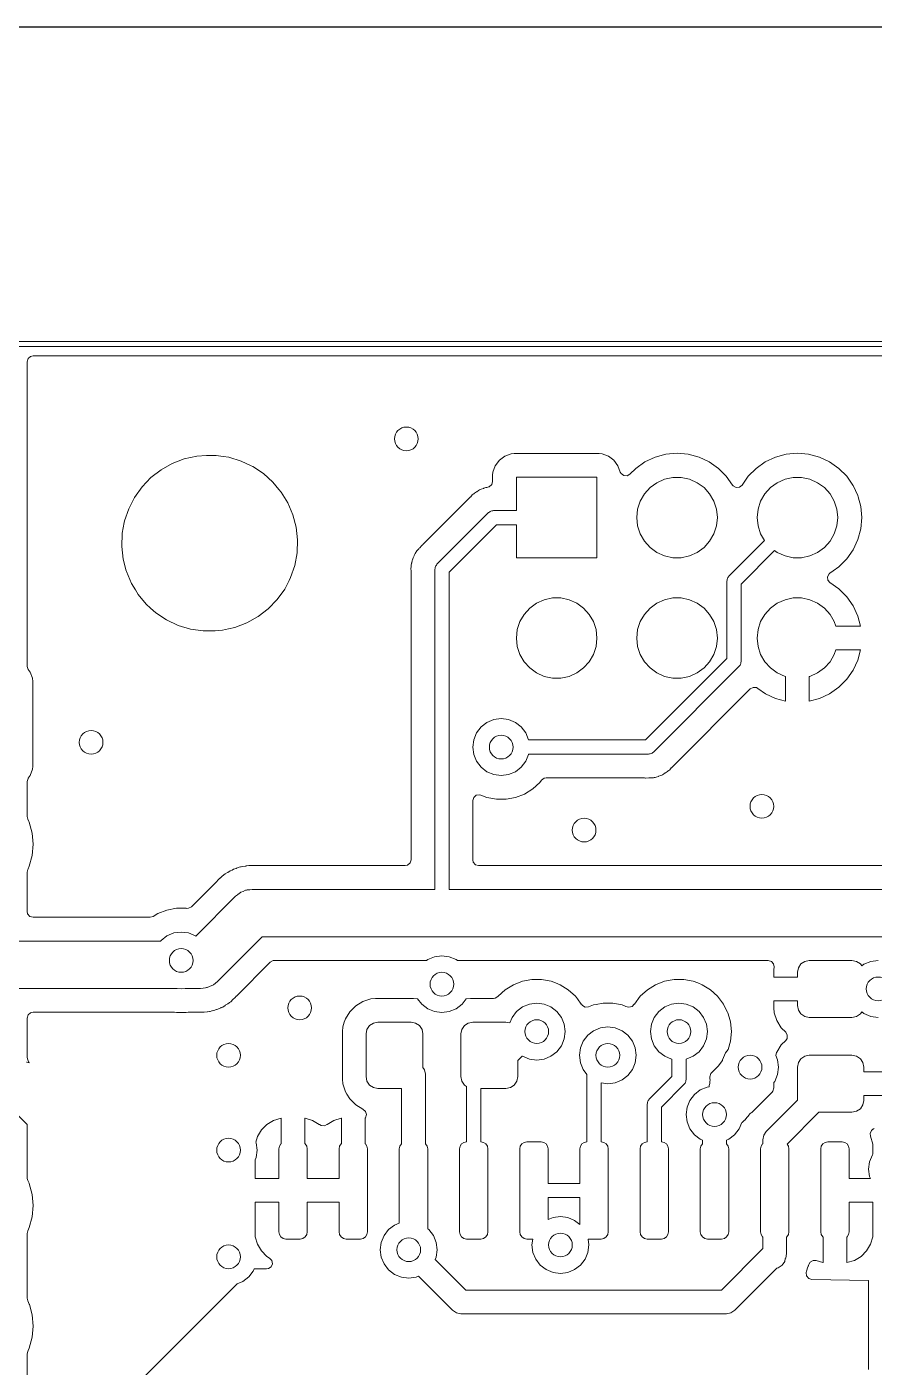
# Model space of a CAD drawing. Header units: millimetres. Extents: x 0 to 594, y 0 to 420.
# Drawn here: x 145.1 to 180.8, y 256.4 to 312.9 of the extents above; entities that cross this region are included whole.
import ezdxf

# ---------------------------------------------------------------- set-up
doc = ezdxf.new("R2010")
doc.units = ezdxf.units.MM
doc.linetypes.add('K5LT32768', pattern=[0])
picture_1 = doc.add_image_def('image1.png', size_in_pixel=(1000, 1000))

msp = doc.modelspace()

# ---------------------------------------------------------------- linework, layer by layer
at = {"color": 7, "linetype": 'K5LT32768', "lineweight": 18}
for p, q in [((104.6, 299.659), (274.6, 299.659)), ((274.5, 299.459), (104.7, 299.459)), ((145.1, 298.811), (145.139, 298.945)), ((145.1, 291.023), (145.1, 298.811)), ((145.139, 298.945), (145.245, 299.036)), ((145.245, 299.036), (145.348, 299.059)), ((145.348, 299.059), (261.851, 299.059)), ((151.731, 294.712), (151.225, 294.519)), ((152.259, 294.83), (151.731, 294.712)), ((152.665, 294.86), (152.259, 294.83)), ((153.071, 294.86), (152.665, 294.86)), ((153.375, 294.815), (153.071, 294.86)), ((153.607, 294.781), (153.375, 294.815)), ((154.125, 294.625), (153.607, 294.781)), ((154.555, 294.424), (154.125, 294.625)), ((165.025, 294.654), (164.852, 294.424)), ((165.255, 294.826), (165.025, 294.654)), ((165.525, 294.927), (165.255, 294.826)), ((165.644, 294.94), (165.525, 294.927)), ((169.236, 294.94), (165.644, 294.94)), ((169.355, 294.927), (169.236, 294.94)), ((169.624, 294.826), (169.355, 294.927)), ((169.855, 294.654), (169.624, 294.826)), ((170.027, 294.424), (169.855, 294.654)), ((171.164, 294.587), (170.777, 294.316)), ((171.592, 294.787), (171.164, 294.587)), ((172.049, 294.909), (171.592, 294.787)), ((172.52, 294.95), (172.049, 294.909)), ((172.991, 294.909), (172.52, 294.95)), ((173.447, 294.787), (172.991, 294.909)), ((173.875, 294.587), (173.447, 294.787)), ((174.263, 294.316), (173.875, 294.587)), ((176.244, 294.587), (175.857, 294.316)), ((176.672, 294.787), (176.244, 294.587)), ((177.129, 294.909), (176.672, 294.787)), ((177.6, 294.95), (177.129, 294.909)), ((178.071, 294.909), (177.6, 294.95)), ((178.527, 294.787), (178.071, 294.909)), ((178.955, 294.587), (178.527, 294.787)), ((179.343, 294.316), (178.955, 294.587)), ((150.752, 294.254), (150.323, 293.923)), ((151.225, 294.519), (150.752, 294.254)), ((154.616, 294.395), (154.555, 294.424)), ((155.068, 294.096), (154.616, 294.395)), ((155.471, 293.734), (155.068, 294.096)), ((164.752, 294.154), (164.739, 294.035)), ((164.739, 294.035), (164.739, 293.768)), ((164.852, 294.423), (164.752, 294.154)), ((170.125, 294.161), (170.027, 294.423)), ((170.159, 294.099), (170.125, 294.161)), ((170.271, 294.015), (170.159, 294.099)), ((170.41, 294.005), (170.271, 294.015)), ((170.533, 294.072), (170.41, 294.005)), ((170.777, 294.316), (170.533, 294.072)), ((174.597, 293.982), (174.263, 294.316)), ((174.857, 293.611), (174.597, 293.982)), ((175.523, 293.982), (175.263, 293.611)), ((175.857, 294.316), (175.523, 293.982)), ((179.677, 293.982), (179.343, 294.316)), ((179.937, 293.611), (179.677, 293.982)), ((149.947, 293.533), (149.632, 293.092)), ((150.323, 293.923), (149.947, 293.533)), ((155.725, 293.43), (155.471, 293.734)), ((155.818, 293.318), (155.725, 293.43)), ((164.222, 293.421), (164.188, 293.404)), ((164.259, 293.442), (164.222, 293.421)), ((164.352, 293.469), (164.259, 293.442)), ((164.363, 293.473), (164.352, 293.469)), ((164.454, 293.509), (164.363, 293.473)), ((164.496, 293.514), (164.454, 293.509)), ((164.534, 293.522), (164.496, 293.514)), ((164.56, 293.53), (164.534, 293.522)), ((164.594, 293.542), (164.56, 293.53)), ((164.699, 293.634), (164.594, 293.542)), ((164.739, 293.768), (164.699, 293.634)), ((165.74, 292.539), (165.74, 293.939)), ((165.74, 293.939), (169.14, 293.939)), ((169.14, 293.939), (169.14, 290.539)), ((171.144, 293.238), (171.382, 293.502)), ((171.382, 293.502), (171.67, 293.711)), ((171.67, 293.711), (171.994, 293.856)), ((171.994, 293.856), (172.342, 293.93)), ((172.342, 293.93), (172.697, 293.93)), ((172.697, 293.93), (173.045, 293.856)), ((173.045, 293.856), (173.37, 293.711)), ((173.37, 293.711), (173.657, 293.502)), ((173.657, 293.502), (173.895, 293.238)), ((174.89, 293.572), (174.857, 293.611)), ((175.015, 293.509), (174.89, 293.572)), ((175.154, 293.523), (175.015, 293.509)), ((175.263, 293.611), (175.154, 293.523)), ((176.224, 293.238), (176.462, 293.502)), ((176.462, 293.502), (176.75, 293.711)), ((176.75, 293.711), (177.074, 293.856)), ((177.074, 293.856), (177.422, 293.93)), ((177.422, 293.93), (177.777, 293.93)), ((177.777, 293.93), (178.125, 293.856)), ((178.125, 293.856), (178.45, 293.711)), ((178.45, 293.711), (178.737, 293.502)), ((178.737, 293.502), (178.975, 293.238)), ((179.948, 293.594), (179.937, 293.611)), ((180.148, 293.166), (179.948, 293.594)), ((149.632, 293.092), (149.384, 292.61)), ((156.1, 292.856), (155.818, 293.318)), ((156.312, 292.357), (156.1, 292.856)), ((163.812, 293.111), (161.801, 291.1)), ((163.82, 293.12), (163.812, 293.111)), ((163.882, 293.195), (163.82, 293.12)), ((163.916, 293.22), (163.882, 293.195)), ((163.946, 293.245), (163.916, 293.22)), ((163.976, 293.275), (163.946, 293.245)), ((164.057, 293.323), (163.976, 293.275)), ((164.06, 293.324), (164.057, 293.323)), ((164.069, 293.331), (164.06, 293.324)), ((164.148, 293.388), (164.069, 293.331)), ((164.188, 293.404), (164.148, 293.388)), ((170.857, 292.592), (170.967, 292.93)), ((170.967, 292.93), (171.144, 293.238)), ((173.895, 293.238), (174.073, 292.93)), ((174.073, 292.93), (174.183, 292.592)), ((175.937, 292.592), (176.047, 292.93)), ((176.047, 292.93), (176.224, 293.238)), ((178.975, 293.238), (179.153, 292.93)), ((179.153, 292.93), (179.263, 292.592)), ((180.162, 293.111), (180.148, 293.166)), ((180.27, 292.71), (180.162, 293.111)), ((149.384, 292.61), (149.21, 292.097)), ((156.449, 291.833), (156.312, 292.357)), ((162.388, 290.271), (164.568, 292.451)), ((164.568, 292.451), (164.602, 292.471)), ((164.602, 292.471), (164.63, 292.499)), ((164.63, 292.499), (164.668, 292.509)), ((164.668, 292.509), (164.702, 292.529)), ((164.702, 292.529), (164.742, 292.529)), ((164.742, 292.529), (164.78, 292.539)), ((164.78, 292.539), (165.74, 292.539)), ((170.82, 292.239), (170.857, 292.592)), ((174.183, 292.592), (174.22, 292.239)), ((175.9, 292.239), (175.937, 292.592)), ((179.263, 292.592), (179.3, 292.239)), ((180.311, 292.239), (180.27, 292.71)), ((149.196, 292.025), (149.114, 291.58)), ((149.21, 292.097), (149.196, 292.025)), ((156.508, 291.294), (156.449, 291.833)), ((164.904, 291.939), (162.9, 289.935)), ((165.74, 291.939), (164.904, 291.939)), ((165.74, 290.539), (165.74, 291.939)), ((170.857, 291.885), (170.82, 292.239)), ((170.967, 291.547), (170.857, 291.885)), ((174.183, 291.885), (174.073, 291.547)), ((174.22, 292.239), (174.183, 291.885)), ((175.937, 291.885), (175.9, 292.239)), ((176.047, 291.547), (175.937, 291.885)), ((179.263, 291.885), (179.153, 291.547)), ((179.3, 292.239), (179.263, 291.885)), ((180.148, 291.312), (180.27, 291.768)), ((180.27, 291.768), (180.311, 292.239)), ((149.111, 291.565), (149.091, 291.023)), ((149.114, 291.58), (149.111, 291.565)), ((156.488, 290.753), (156.508, 291.294)), ((171.144, 291.24), (170.967, 291.547)), ((171.382, 290.975), (171.144, 291.24)), ((173.895, 291.24), (173.657, 290.975)), ((174.073, 291.547), (173.895, 291.24)), ((174.708, 289.771), (176.207, 291.27)), ((176.207, 291.27), (176.047, 291.547)), ((178.975, 291.24), (178.737, 290.975)), ((179.153, 291.547), (178.975, 291.24)), ((179.948, 290.883), (180.148, 291.312)), ((145.1, 285.976), (145.1, 291.023)), ((149.091, 291.023), (149.151, 290.485)), ((156.39, 290.22), (156.488, 290.753)), ((161.427, 290.627), (161.381, 290.542)), ((161.432, 290.637), (161.427, 290.627)), ((161.471, 290.726), (161.432, 290.637)), ((161.497, 290.76), (161.471, 290.726)), ((161.518, 290.792), (161.497, 290.76)), ((161.539, 290.83), (161.518, 290.792)), ((161.605, 290.9), (161.539, 290.83)), ((161.613, 290.909), (161.605, 290.9)), ((161.622, 290.921), (161.613, 290.909)), ((161.644, 290.943), (161.622, 290.921)), ((161.665, 290.964), (161.644, 290.943)), ((161.739, 291.042), (161.665, 290.964)), ((161.764, 291.069), (161.739, 291.042)), ((161.776, 291.079), (161.764, 291.069)), ((161.801, 291.1), (161.776, 291.08)), ((161.776, 291.08), (161.776, 291.079)), ((171.67, 290.767), (171.382, 290.975)), ((171.994, 290.622), (171.67, 290.767)), ((172.342, 290.548), (171.994, 290.622)), ((173.045, 290.622), (172.697, 290.548)), ((173.37, 290.767), (173.045, 290.622)), ((173.657, 290.975), (173.37, 290.767)), ((176.635, 290.85), (175.22, 289.435)), ((176.75, 290.767), (176.635, 290.85)), ((177.074, 290.622), (176.75, 290.767)), ((177.422, 290.548), (177.074, 290.622)), ((178.125, 290.622), (177.777, 290.548)), ((178.45, 290.767), (178.125, 290.622)), ((178.737, 290.975), (178.45, 290.767)), ((179.677, 290.496), (179.948, 290.883)), ((149.151, 290.485), (149.28, 289.992)), ((156.215, 289.707), (156.39, 290.22)), ((161.296, 290.142), (161.289, 290.1)), ((161.289, 290.1), (161.292, 290.07)), ((161.292, 290.07), (161.298, 290.003)), ((161.299, 290.181), (161.296, 290.142)), ((161.323, 290.317), (161.299, 290.223)), ((161.299, 290.223), (161.299, 290.181)), ((161.325, 290.329), (161.323, 290.317)), ((161.341, 290.425), (161.325, 290.329)), ((161.357, 290.464), (161.341, 290.425)), ((161.37, 290.5), (161.357, 290.464)), ((161.381, 290.542), (161.37, 290.5)), ((162.3, 290.059), (162.31, 290.097)), ((162.3, 276.559), (162.3, 290.059)), ((162.31, 290.136), (162.33, 290.171)), ((162.31, 290.097), (162.31, 290.136)), ((162.33, 290.171), (162.34, 290.209)), ((162.34, 290.209), (162.368, 290.237)), ((162.368, 290.237), (162.388, 290.271)), ((169.14, 290.539), (165.74, 290.539)), ((172.697, 290.548), (172.342, 290.548)), ((177.777, 290.548), (177.422, 290.548)), ((179.108, 289.997), (179.343, 290.162)), ((179.343, 290.162), (179.677, 290.496)), ((149.28, 289.992), (149.288, 289.961)), ((149.288, 289.961), (149.5, 289.462)), ((149.5, 289.462), (149.666, 289.189)), ((155.967, 289.226), (156.15, 289.58)), ((156.15, 289.58), (156.215, 289.707)), ((161.298, 290.003), (161.299, 289.992)), ((161.299, 289.992), (161.299, 277.808)), ((162.9, 289.935), (162.9, 276.559)), ((174.62, 289.559), (174.63, 289.597)), ((174.62, 286.289), (174.62, 289.559)), ((174.63, 289.636), (174.65, 289.671)), ((174.63, 289.597), (174.63, 289.636)), ((174.65, 289.671), (174.66, 289.709)), ((174.66, 289.709), (174.688, 289.737)), ((174.688, 289.737), (174.708, 289.771)), ((178.869, 289.743), (178.932, 289.868)), ((178.883, 289.604), (178.869, 289.743)), ((178.971, 289.495), (178.883, 289.604)), ((178.932, 289.868), (178.971, 289.901)), ((178.971, 289.901), (179.108, 289.997)), ((179.342, 289.235), (178.971, 289.495)), ((149.666, 289.189), (149.782, 289)), ((149.782, 289), (150.128, 288.583)), ((155.652, 288.785), (155.967, 289.226)), ((175.22, 289.435), (175.22, 286.165)), ((179.676, 288.901), (179.342, 289.235)), ((179.947, 288.514), (179.676, 288.901)), ((150.128, 288.583), (150.307, 288.423)), ((150.307, 288.423), (150.532, 288.222)), ((154.847, 288.064), (155.276, 288.395)), ((155.276, 288.395), (155.652, 288.785)), ((166.064, 288.158), (166.302, 288.422)), ((166.302, 288.422), (166.59, 288.631)), ((166.59, 288.631), (166.914, 288.776)), ((166.914, 288.776), (167.262, 288.85)), ((167.262, 288.85), (167.617, 288.85)), ((167.617, 288.85), (167.965, 288.776)), ((167.965, 288.776), (168.29, 288.631)), ((168.29, 288.631), (168.577, 288.422)), ((168.577, 288.422), (168.815, 288.158)), ((171.144, 288.158), (171.382, 288.422)), ((171.382, 288.422), (171.67, 288.631)), ((171.67, 288.631), (171.994, 288.776)), ((171.994, 288.776), (172.342, 288.85)), ((172.342, 288.85), (172.697, 288.85)), ((172.697, 288.85), (173.045, 288.776)), ((173.045, 288.776), (173.37, 288.631)), ((173.37, 288.631), (173.657, 288.422)), ((173.657, 288.422), (173.895, 288.158)), ((176.224, 288.158), (176.462, 288.422)), ((176.462, 288.422), (176.75, 288.631)), ((176.75, 288.631), (177.074, 288.776)), ((177.074, 288.776), (177.422, 288.85)), ((177.422, 288.85), (177.777, 288.85)), ((177.777, 288.85), (178.125, 288.776)), ((178.125, 288.776), (178.45, 288.631)), ((178.45, 288.631), (178.737, 288.422)), ((178.737, 288.422), (178.975, 288.158)), ((180.147, 288.086), (179.947, 288.514)), ((150.532, 288.222), (150.984, 287.923)), ((150.984, 287.923), (151.474, 287.693)), ((153.869, 287.605), (154.375, 287.799)), ((154.375, 287.799), (154.847, 288.064)), ((165.777, 287.512), (165.887, 287.85)), ((165.887, 287.85), (166.064, 288.158)), ((168.815, 288.158), (168.993, 287.85)), ((168.993, 287.85), (169.103, 287.512)), ((170.857, 287.512), (170.967, 287.85)), ((170.967, 287.85), (171.144, 288.158)), ((173.895, 288.158), (174.073, 287.85)), ((174.073, 287.85), (174.183, 287.512)), ((175.937, 287.512), (176.047, 287.85)), ((176.047, 287.85), (176.224, 288.158)), ((178.975, 288.158), (179.153, 287.85)), ((179.153, 287.85), (179.215, 287.659)), ((180.261, 287.659), (180.147, 288.086)), ((151.474, 287.693), (151.993, 287.537)), ((151.993, 287.537), (152.529, 287.458)), ((152.529, 287.458), (152.935, 287.458)), ((152.935, 287.458), (153.038, 287.465)), ((153.038, 287.465), (153.34, 287.487)), ((153.34, 287.487), (153.598, 287.545)), ((153.598, 287.545), (153.869, 287.605)), ((165.74, 287.159), (165.777, 287.512)), ((169.103, 287.512), (169.14, 287.159)), ((170.82, 287.159), (170.857, 287.512)), ((174.183, 287.512), (174.22, 287.159)), ((175.9, 287.159), (175.937, 287.512)), ((179.215, 287.659), (180.261, 287.659)), ((165.777, 286.805), (165.74, 287.159)), ((165.887, 286.467), (165.777, 286.805)), ((169.103, 286.805), (168.993, 286.467)), ((169.14, 287.159), (169.103, 286.805)), ((170.857, 286.805), (170.82, 287.159)), ((170.967, 286.467), (170.857, 286.805)), ((174.183, 286.805), (174.073, 286.467)), ((174.22, 287.159), (174.183, 286.805)), ((175.937, 286.805), (175.9, 287.159)), ((176.047, 286.467), (175.937, 286.805)), ((179.215, 286.659), (179.153, 286.467)), ((180.261, 286.659), (179.215, 286.659)), ((180.147, 286.232), (180.261, 286.659)), ((166.064, 286.16), (165.887, 286.467)), ((166.302, 285.895), (166.064, 286.16)), ((168.815, 286.16), (168.577, 285.895)), ((168.993, 286.467), (168.815, 286.16)), ((171.144, 286.16), (170.967, 286.467)), ((171.382, 285.895), (171.144, 286.16)), ((171.19, 282.859), (174.62, 286.289)), ((173.895, 286.16), (173.657, 285.895)), ((174.073, 286.467), (173.895, 286.16)), ((175.21, 286.087), (175.19, 286.053)), ((175.22, 286.165), (175.21, 286.127)), ((175.21, 286.127), (175.21, 286.087)), ((176.224, 286.16), (176.047, 286.467)), ((176.462, 285.895), (176.224, 286.16)), ((178.975, 286.16), (178.737, 285.895)), ((179.153, 286.467), (178.975, 286.16)), ((179.947, 285.804), (180.147, 286.232)), ((145.1, 285.959), (145.1, 285.976)), ((145.149, 285.828), (145.1, 285.959)), ((145.227, 285.724), (145.149, 285.828)), ((145.324, 285.464), (145.227, 285.723)), ((166.59, 285.687), (166.302, 285.895)), ((166.914, 285.542), (166.59, 285.687)), ((167.262, 285.468), (166.914, 285.542)), ((167.965, 285.542), (167.617, 285.468)), ((168.29, 285.687), (167.965, 285.542)), ((168.577, 285.895), (168.29, 285.687)), ((171.67, 285.687), (171.382, 285.895)), ((175.132, 285.953), (171.526, 282.347)), ((171.994, 285.542), (171.67, 285.687)), ((172.342, 285.468), (171.994, 285.542)), ((173.045, 285.542), (172.697, 285.468)), ((173.37, 285.687), (173.045, 285.542)), ((173.657, 285.895), (173.37, 285.687)), ((175.152, 285.987), (175.132, 285.953)), ((175.18, 286.015), (175.152, 285.987)), ((175.19, 286.053), (175.18, 286.015)), ((176.75, 285.687), (176.462, 285.895)), ((177.074, 285.542), (176.75, 285.687)), ((177.1, 285.537), (177.074, 285.542)), ((177.1, 284.498), (177.1, 285.537)), ((178.125, 285.542), (178.1, 285.537)), ((178.1, 285.537), (178.1, 284.498)), ((178.45, 285.687), (178.125, 285.542)), ((178.737, 285.895), (178.45, 285.687)), ((179.676, 285.417), (179.947, 285.804)), ((145.328, 285.454), (145.324, 285.464)), ((145.341, 285.335), (145.328, 285.454)), ((145.341, 281.743), (145.341, 285.335)), ((167.617, 285.468), (167.262, 285.468)), ((172.281, 281.686), (175.605, 285.01)), ((172.697, 285.468), (172.342, 285.468)), ((175.605, 285.01), (175.727, 285.077)), ((175.727, 285.077), (175.867, 285.067)), ((175.867, 285.067), (175.922, 285.037)), ((175.922, 285.037), (176.245, 284.812)), ((178.955, 284.812), (179.342, 285.083)), ((179.342, 285.083), (179.676, 285.417)), ((176.245, 284.812), (176.673, 284.612)), ((176.673, 284.612), (177.1, 284.498)), ((178.1, 284.498), (178.527, 284.612)), ((178.527, 284.612), (178.955, 284.812)), ((164.061, 283.159), (164.251, 283.407)), ((164.251, 283.407), (164.5, 283.598)), ((164.5, 283.598), (164.789, 283.718)), ((164.789, 283.718), (165.1, 283.759)), ((165.1, 283.759), (165.41, 283.718)), ((165.41, 283.718), (165.7, 283.598)), ((165.7, 283.598), (165.948, 283.407)), ((165.948, 283.407), (166.139, 283.159)), ((163.9, 282.559), (163.941, 282.869)), ((163.941, 282.869), (164.061, 283.159)), ((166.139, 283.159), (166.259, 282.869)), ((166.259, 282.869), (166.26, 282.859)), ((166.26, 282.859), (171.19, 282.859)), ((163.941, 282.248), (163.9, 282.559)), ((164.061, 281.959), (163.941, 282.248)), ((166.259, 282.248), (166.139, 281.959)), ((166.26, 282.259), (166.259, 282.248)), ((171.314, 282.259), (166.26, 282.259)), ((171.352, 282.269), (171.314, 282.259)), ((171.392, 282.269), (171.352, 282.269)), ((171.426, 282.289), (171.392, 282.269)), ((171.464, 282.299), (171.426, 282.289)), ((171.492, 282.327), (171.464, 282.299)), ((171.526, 282.347), (171.492, 282.327)), ((145.227, 281.354), (145.328, 281.624)), ((145.328, 281.624), (145.341, 281.743)), ((164.251, 281.71), (164.061, 281.959)), ((164.5, 281.52), (164.251, 281.71)), ((165.948, 281.71), (165.7, 281.52)), ((166.139, 281.959), (165.948, 281.71)), ((172.118, 281.523), (172.148, 281.553)), ((172.148, 281.553), (172.177, 281.578)), ((172.177, 281.578), (172.212, 281.603)), ((172.212, 281.603), (172.274, 281.678)), ((172.274, 281.678), (172.281, 281.686)), ((145.1, 281.101), (145.139, 281.235)), ((145.1, 279.629), (145.1, 281.101)), ((145.139, 281.235), (145.149, 281.25)), ((145.149, 281.25), (145.227, 281.354)), ((164.789, 281.4), (164.5, 281.52)), ((165.1, 281.359), (164.789, 281.4)), ((165.41, 281.4), (165.1, 281.359)), ((165.7, 281.52), (165.41, 281.4)), ((166.432, 280.795), (166.733, 281.07)), ((166.733, 281.07), (166.801, 281.159)), ((166.801, 281.159), (166.913, 281.243)), ((166.913, 281.243), (166.999, 281.258)), ((166.999, 281.258), (171.143, 281.258)), ((171.143, 281.258), (171.175, 281.254)), ((171.175, 281.254), (171.175, 281.255)), ((171.175, 281.255), (171.19, 281.253)), ((171.19, 281.253), (171.334, 281.258)), ((171.334, 281.258), (171.396, 281.258)), ((171.396, 281.258), (171.41, 281.26)), ((171.41, 281.26), (171.422, 281.261)), ((171.422, 281.261), (171.519, 281.264)), ((171.519, 281.264), (171.56, 281.275)), ((171.56, 281.275), (171.598, 281.283)), ((171.598, 281.283), (171.64, 281.289)), ((171.64, 281.289), (171.73, 281.324)), ((171.73, 281.324), (171.741, 281.328)), ((171.741, 281.328), (171.835, 281.355)), ((171.835, 281.355), (171.871, 281.377)), ((171.871, 281.377), (171.906, 281.394)), ((171.906, 281.394), (171.946, 281.41)), ((171.946, 281.41), (172.024, 281.467)), ((172.024, 281.467), (172.034, 281.473)), ((172.034, 281.473), (172.118, 281.523)), ((163.901, 280.301), (163.94, 280.435)), ((163.94, 280.435), (164.046, 280.526)), ((164.046, 280.526), (164.184, 280.546)), ((164.184, 280.546), (164.238, 280.532)), ((164.238, 280.532), (164.495, 280.433)), ((164.495, 280.433), (164.896, 280.358)), ((165.304, 280.358), (165.705, 280.433)), ((165.705, 280.433), (166.085, 280.58)), ((166.085, 280.58), (166.432, 280.795)), ((163.901, 277.808), (163.901, 280.301)), ((164.896, 280.358), (165.304, 280.358)), ((145.123, 279.525), (145.1, 279.629)), ((145.17, 279.423), (145.123, 279.525)), ((145.188, 279.386), (145.17, 279.423)), ((145.31, 278.93), (145.188, 279.386)), ((145.351, 278.459), (145.31, 278.93)), ((145.31, 277.988), (145.351, 278.459)), ((145.188, 277.532), (145.31, 277.988)), ((161.259, 277.674), (161.154, 277.582)), ((161.299, 277.808), (161.259, 277.674)), ((163.923, 277.705), (163.901, 277.808)), ((164.015, 277.599), (163.923, 277.705)), ((164.149, 277.56), (164.015, 277.599)), ((145.1, 277.288), (145.123, 277.393)), ((145.1, 275.628), (145.1, 277.288)), ((145.123, 277.393), (145.139, 277.427)), ((145.139, 277.427), (145.188, 277.532)), ((153.235, 277.025), (153.142, 276.945)), ((153.242, 277.031), (153.235, 277.025)), ((153.329, 277.118), (153.242, 277.031)), ((153.386, 277.155), (153.329, 277.118)), ((153.399, 277.165), (153.386, 277.155)), ((153.451, 277.21), (153.399, 277.165)), ((153.558, 277.269), (153.451, 277.21)), ((153.566, 277.274), (153.558, 277.269)), ((153.669, 277.342), (153.566, 277.274)), ((153.732, 277.367), (153.669, 277.342)), ((153.747, 277.374), (153.732, 277.367)), ((153.807, 277.407), (153.747, 277.374)), ((153.924, 277.444), (153.807, 277.407)), ((153.933, 277.447), (153.924, 277.444)), ((154.046, 277.493), (153.933, 277.447)), ((154.108, 277.504), (154.046, 277.493)), ((154.114, 277.505), (154.108, 277.504)), ((154.129, 277.508), (154.114, 277.505)), ((154.195, 277.529), (154.129, 277.508)), ((154.317, 277.541), (154.195, 277.529)), ((154.326, 277.543), (154.317, 277.541)), ((154.345, 277.546), (154.326, 277.543)), ((154.447, 277.564), (154.345, 277.546)), ((154.625, 277.56), (154.447, 277.564)), ((161.051, 277.56), (154.625, 277.56)), ((161.154, 277.582), (161.051, 277.56)), ((213.051, 277.56), (164.149, 277.56)), ((153.09, 276.878), (152.037, 275.826)), ((153.1, 276.89), (153.09, 276.878)), ((153.142, 276.945), (153.1, 276.89)), ((154.121, 276.437), (154.221, 276.474)), ((154.221, 276.474), (154.318, 276.518)), ((154.318, 276.518), (154.354, 276.523)), ((154.354, 276.523), (154.387, 276.536)), ((154.387, 276.536), (154.494, 276.544)), ((154.494, 276.544), (154.6, 276.559)), ((154.6, 276.559), (160.6, 276.559)), ((160.6, 276.559), (162.3, 276.559)), ((162.9, 276.559), (176.6, 276.559)), ((176.6, 276.559), (194.6, 276.559)), ((152.214, 274.587), (153.893, 276.266)), ((153.893, 276.266), (153.978, 276.33)), ((153.978, 276.33), (154.059, 276.4)), ((154.059, 276.4), (154.092, 276.415)), ((154.092, 276.415), (154.121, 276.437)), ((145.122, 275.525), (145.1, 275.628)), ((145.214, 275.419), (145.122, 275.525)), ((145.348, 275.38), (145.214, 275.419)), ((150.289, 275.38), (145.348, 275.38)), ((150.42, 275.417), (150.289, 275.38)), ((150.614, 275.538), (150.42, 275.417)), ((150.995, 275.685), (150.615, 275.538)), ((151.396, 275.76), (150.995, 275.685)), ((151.804, 275.76), (151.396, 275.76)), ((151.816, 275.758), (151.804, 275.76)), ((151.914, 275.759), (151.816, 275.758)), ((152.037, 275.826), (151.914, 275.759)), ((144.014, 274.379), (150.729, 274.379)), ((150.729, 274.379), (150.751, 274.407)), ((150.751, 274.407), (151, 274.598)), ((151, 274.598), (151.289, 274.718)), ((151.289, 274.718), (151.6, 274.759)), ((151.6, 274.759), (151.91, 274.718)), ((151.91, 274.718), (152.2, 274.598)), ((152.2, 274.598), (152.214, 274.587)), ((155.014, 274.559), (153.127, 272.672)), ((160.6, 274.559), (155.014, 274.559)), ((162.6, 274.559), (160.6, 274.559)), ((176.6, 274.559), (162.6, 274.559)), ((194.6, 274.559), (176.6, 274.559)), ((162, 273.598), (162.289, 273.718)), ((162.289, 273.718), (162.6, 273.759)), ((162.6, 273.759), (162.91, 273.718)), ((162.91, 273.718), (163.2, 273.598)), ((153.93, 272.059), (155.356, 273.485)), ((155.356, 273.485), (155.479, 273.552)), ((155.479, 273.552), (155.531, 273.558)), ((155.531, 273.558), (160.396, 273.558)), ((160.396, 273.558), (161.947, 273.558)), ((161.947, 273.558), (162, 273.598)), ((163.2, 273.598), (163.252, 273.558)), ((163.252, 273.558), (176.366, 273.558)), ((176.366, 273.558), (176.5, 273.518)), ((176.5, 273.518), (176.592, 273.413)), ((176.592, 273.413), (176.613, 273.285)), ((176.613, 273.285), (176.6, 273.159)), ((176.6, 273.159), (176.6, 272.859)), ((177.6, 273.059), (177.638, 273.25)), ((177.638, 273.25), (177.746, 273.412)), ((177.746, 273.412), (177.908, 273.521)), ((177.908, 273.521), (178.1, 273.559)), ((178.1, 273.559), (179.9, 273.559)), ((179.9, 273.559), (180.091, 273.521)), ((180.091, 273.521), (180.253, 273.412)), ((180.253, 273.412), (180.309, 273.329)), ((180.309, 273.329), (180.4, 273.398)), ((180.4, 273.398), (180.689, 273.518)), ((180.689, 273.518), (181, 273.559)), ((152.899, 272.501), (152.799, 272.464)), ((152.928, 272.523), (152.899, 272.501)), ((152.96, 272.538), (152.928, 272.523)), ((153.041, 272.608), (152.96, 272.538)), ((153.127, 272.672), (153.041, 272.608)), ((165.614, 272.538), (165.268, 272.323)), ((165.995, 272.685), (165.615, 272.538)), ((166.396, 272.76), (165.995, 272.685)), ((166.804, 272.76), (166.396, 272.76)), ((167.205, 272.685), (166.804, 272.76)), ((167.395, 272.611), (167.205, 272.685)), ((167.585, 272.538), (167.395, 272.611)), ((167.932, 272.323), (167.585, 272.538)), ((171.614, 272.538), (171.268, 272.323)), ((171.995, 272.685), (171.615, 272.538)), ((172.396, 272.76), (171.995, 272.685)), ((172.804, 272.76), (172.396, 272.76)), ((173.205, 272.685), (172.804, 272.76)), ((173.395, 272.611), (173.205, 272.685)), ((173.585, 272.538), (173.395, 272.611)), ((173.932, 272.323), (173.585, 272.538)), ((176.6, 272.859), (177.6, 272.859)), ((177.6, 272.859), (177.6, 273.059)), ((151.42, 272.379), (144.014, 272.379)), ((151.433, 272.381), (151.42, 272.379)), ((151.6, 272.359), (151.433, 272.381)), ((151.766, 272.381), (151.6, 272.359)), ((151.78, 272.379), (151.766, 272.381)), ((152.42, 272.379), (151.78, 272.379)), ((152.526, 272.394), (152.42, 272.379)), ((152.632, 272.402), (152.526, 272.394)), ((152.666, 272.414), (152.632, 272.402)), ((152.702, 272.419), (152.666, 272.414)), ((152.799, 272.464), (152.702, 272.419)), ((153.784, 271.913), (153.878, 271.993)), ((153.878, 271.993), (153.92, 272.047)), ((153.92, 272.047), (153.93, 272.059)), ((159.594, 271.939), (159.261, 271.828)), ((159.8, 271.96), (159.594, 271.939)), ((161.4, 271.96), (159.8, 271.96)), ((161.573, 271.942), (161.4, 271.96)), ((161.751, 271.71), (161.573, 271.942)), ((163.626, 271.942), (163.448, 271.71)), ((163.8, 271.96), (163.626, 271.942)), ((164.776, 271.96), (163.8, 271.96)), ((164.84, 271.968), (164.776, 271.96)), ((164.96, 272.041), (164.84, 271.968)), ((164.966, 272.048), (164.96, 272.041)), ((165.268, 272.323), (164.966, 272.048)), ((168.233, 272.048), (167.932, 272.323)), ((168.316, 271.939), (168.233, 272.048)), ((168.479, 271.722), (168.316, 271.939)), ((170.966, 272.048), (170.72, 271.722)), ((171.268, 272.323), (170.966, 272.048)), ((174.233, 272.048), (173.932, 272.323)), ((174.316, 271.939), (174.233, 272.048)), ((174.479, 271.722), (174.316, 271.939)), ((145.245, 271.355), (145.348, 271.378)), ((145.348, 271.378), (151.266, 271.378)), ((151.266, 271.378), (151.311, 271.374)), ((151.311, 271.374), (151.396, 271.358)), ((151.804, 271.358), (151.888, 271.374)), ((151.888, 271.374), (151.934, 271.378)), ((151.934, 271.378), (152.394, 271.378)), ((152.394, 271.378), (152.572, 271.373)), ((152.573, 271.373), (152.693, 271.395)), ((152.693, 271.395), (152.703, 271.396)), ((152.703, 271.396), (152.787, 271.405)), ((152.787, 271.405), (152.825, 271.409)), ((152.825, 271.409), (152.89, 271.429)), ((152.89, 271.429), (152.905, 271.433)), ((152.905, 271.433), (152.973, 271.445)), ((152.973, 271.445), (153.087, 271.491)), ((153.087, 271.491), (153.096, 271.494)), ((153.096, 271.494), (153.11, 271.498)), ((153.11, 271.498), (153.213, 271.531)), ((153.213, 271.531), (153.273, 271.564)), ((153.273, 271.564), (153.287, 271.571)), ((153.287, 271.571), (153.351, 271.596)), ((153.351, 271.596), (153.453, 271.664)), ((153.453, 271.664), (153.461, 271.668)), ((153.461, 271.668), (153.569, 271.728)), ((153.569, 271.728), (153.621, 271.773)), ((153.621, 271.773), (153.633, 271.782)), ((153.633, 271.782), (153.691, 271.82)), ((153.691, 271.82), (153.778, 271.907)), ((153.778, 271.907), (153.784, 271.913)), ((158.714, 271.396), (158.53, 271.097)), ((158.962, 271.644), (158.714, 271.396)), ((159.261, 271.828), (158.962, 271.644)), ((162, 271.52), (161.751, 271.71)), ((162.289, 271.4), (162, 271.52)), ((162.6, 271.359), (162.289, 271.4)), ((162.91, 271.4), (162.6, 271.359)), ((163.2, 271.52), (162.91, 271.4)), ((163.448, 271.71), (163.2, 271.52)), ((165.561, 271.159), (165.751, 271.407)), ((165.751, 271.407), (166, 271.598)), ((166, 271.598), (166.289, 271.718)), ((166.289, 271.718), (166.6, 271.759)), ((166.6, 271.759), (166.91, 271.718)), ((166.91, 271.718), (167.2, 271.598)), ((167.2, 271.598), (167.448, 271.407)), ((167.448, 271.407), (167.639, 271.159)), ((168.485, 271.713), (168.479, 271.722)), ((168.486, 271.714), (168.485, 271.713)), ((168.526, 271.659), (168.486, 271.714)), ((168.65, 271.593), (168.526, 271.659)), ((168.789, 271.605), (168.65, 271.593)), ((168.995, 271.685), (168.789, 271.605)), ((169.112, 271.707), (168.995, 271.685)), ((169.396, 271.76), (169.112, 271.707)), ((169.804, 271.76), (169.396, 271.76)), ((170.205, 271.685), (169.804, 271.76)), ((170.363, 271.623), (170.205, 271.685)), ((170.411, 271.605), (170.363, 271.623)), ((170.492, 271.589), (170.411, 271.605)), ((170.627, 271.623), (170.492, 271.589)), ((170.712, 271.714), (170.627, 271.623)), ((170.714, 271.713), (170.712, 271.714)), ((170.72, 271.722), (170.714, 271.713)), ((171.561, 271.159), (171.751, 271.407)), ((171.751, 271.407), (172, 271.598)), ((172, 271.598), (172.289, 271.718)), ((172.289, 271.718), (172.6, 271.759)), ((172.6, 271.759), (172.91, 271.718)), ((172.91, 271.718), (173.2, 271.598)), ((173.2, 271.598), (173.448, 271.407)), ((173.448, 271.407), (173.639, 271.159)), ((174.542, 271.596), (174.479, 271.722)), ((174.653, 271.374), (174.542, 271.596)), ((174.661, 271.357), (174.653, 271.374)), ((177.6, 271.859), (176.6, 271.859)), ((176.6, 271.859), (176.6, 271.559)), ((176.6, 271.559), (176.621, 271.353)), ((177.6, 271.659), (177.6, 271.859)), ((177.638, 271.467), (177.6, 271.659)), ((177.746, 271.305), (177.638, 271.467)), ((180.309, 271.389), (180.253, 271.305)), ((180.4, 271.32), (180.309, 271.389)), ((145.1, 271.13), (145.139, 271.264)), ((145.1, 269.467), (145.1, 271.13)), ((145.139, 271.264), (145.245, 271.355)), ((151.396, 271.358), (151.804, 271.358)), ((158.482, 270.953), (158.42, 270.764)), ((158.53, 271.097), (158.482, 270.953)), ((159.438, 270.65), (159.546, 270.812)), ((159.546, 270.812), (159.708, 270.921)), ((159.708, 270.921), (159.9, 270.959)), ((159.9, 270.959), (161.3, 270.959)), ((161.3, 270.959), (161.491, 270.921)), ((161.491, 270.921), (161.653, 270.812)), ((161.653, 270.812), (161.762, 270.65)), ((163.438, 270.65), (163.546, 270.812)), ((163.546, 270.812), (163.708, 270.921)), ((163.708, 270.921), (163.9, 270.959)), ((163.9, 270.959), (165.3, 270.959)), ((165.3, 270.959), (165.464, 270.926)), ((165.464, 270.926), (165.561, 271.159)), ((167.639, 271.159), (167.759, 270.869)), ((167.759, 270.869), (167.8, 270.559)), ((171.4, 270.559), (171.441, 270.869)), ((171.441, 270.869), (171.561, 271.159)), ((173.639, 271.159), (173.759, 270.869)), ((173.759, 270.869), (173.8, 270.559)), ((174.713, 271.173), (174.661, 271.357)), ((174.773, 270.965), (174.713, 271.173)), ((174.81, 270.559), (174.773, 270.965)), ((176.621, 271.353), (176.731, 271.021)), ((176.731, 271.021), (176.915, 270.722)), ((177.908, 271.197), (177.746, 271.305)), ((178.1, 271.159), (177.908, 271.197)), ((179.9, 271.159), (178.1, 271.159)), ((180.091, 271.197), (179.9, 271.159)), ((180.253, 271.305), (180.091, 271.197)), ((180.689, 271.2), (180.4, 271.32)), ((181, 271.159), (180.689, 271.2)), ((158.42, 270.764), (158.399, 270.559)), ((158.399, 270.559), (158.399, 268.559)), ((159.4, 270.459), (159.438, 270.65)), ((159.4, 268.659), (159.4, 270.459)), ((161.762, 270.65), (161.8, 270.459)), ((161.8, 270.459), (161.8, 269.043)), ((163.4, 270.459), (163.438, 270.65)), ((163.4, 268.659), (163.4, 270.459)), ((167.759, 270.248), (167.639, 269.959)), ((167.8, 270.559), (167.759, 270.248)), ((168.561, 270.159), (168.751, 270.407)), ((168.751, 270.407), (169, 270.598)), ((169, 270.598), (169.289, 270.718)), ((169.289, 270.718), (169.6, 270.759)), ((169.6, 270.759), (169.91, 270.718)), ((169.91, 270.718), (170.2, 270.598)), ((170.2, 270.598), (170.448, 270.407)), ((170.448, 270.407), (170.639, 270.159)), ((171.441, 270.248), (171.4, 270.559)), ((171.561, 269.959), (171.441, 270.248)), ((173.759, 270.248), (173.639, 269.959)), ((173.8, 270.559), (173.759, 270.248)), ((174.773, 270.153), (174.81, 270.559)), ((176.915, 270.722), (177.102, 270.535)), ((177.102, 270.535), (177.169, 270.412)), ((177.159, 270.273), (177.102, 270.184)), ((177.169, 270.412), (177.159, 270.273)), ((167.448, 269.71), (167.2, 269.52)), ((167.639, 269.959), (167.448, 269.71)), ((168.4, 269.559), (168.441, 269.869)), ((168.441, 269.869), (168.561, 270.159)), ((170.639, 270.159), (170.759, 269.869)), ((170.759, 269.869), (170.8, 269.559)), ((171.751, 269.71), (171.561, 269.959)), ((172, 269.52), (171.751, 269.71)), ((173.448, 269.71), (173.2, 269.52)), ((173.639, 269.959), (173.448, 269.71)), ((174.561, 269.659), (174.674, 269.807)), ((174.674, 269.807), (174.773, 270.153)), ((176.722, 269.672), (176.683, 269.554)), ((176.73, 269.697), (176.722, 269.672)), ((176.914, 269.996), (176.73, 269.698)), ((177.102, 270.184), (176.914, 269.996)), ((145.072, 269.276), (145.106, 269.263)), ((145.123, 269.362), (145.1, 269.467)), ((145.106, 269.263), (145.142, 269.258)), ((145.18, 269.241), (145.123, 269.362)), ((145.142, 269.258), (145.18, 269.241)), ((165.812, 269.347), (165.8, 269.34)), ((165.8, 269.34), (165.8, 268.659)), ((165.991, 269.526), (165.812, 269.347)), ((166, 269.52), (165.991, 269.526)), ((166.289, 269.4), (166, 269.52)), ((166.6, 269.359), (166.289, 269.4)), ((166.91, 269.4), (166.6, 269.359)), ((167.2, 269.52), (166.91, 269.4)), ((168.441, 269.248), (168.4, 269.559)), ((168.561, 268.959), (168.441, 269.248)), ((170.759, 269.248), (170.639, 268.959)), ((170.8, 269.559), (170.759, 269.248)), ((172.289, 269.4), (172, 269.52)), ((172.3, 269.398), (172.289, 269.4)), ((172.3, 268.663), (172.3, 269.398)), ((172.91, 269.4), (172.9, 269.398)), ((172.9, 269.398), (172.9, 268.539)), ((173.2, 269.52), (172.91, 269.4)), ((174.252, 269.095), (174.437, 269.339)), ((174.437, 269.339), (174.441, 269.369)), ((174.441, 269.369), (174.561, 269.659)), ((176.683, 269.554), (176.759, 269.369)), ((176.759, 269.369), (176.8, 269.059)), ((177.6, 269.059), (177.638, 269.25)), ((177.638, 269.25), (177.746, 269.412)), ((177.746, 269.412), (177.908, 269.521)), ((177.908, 269.521), (178.1, 269.559)), ((178.1, 269.559), (179.9, 269.559)), ((179.9, 269.559), (180.091, 269.521)), ((180.091, 269.521), (180.253, 269.412)), ((180.253, 269.412), (180.362, 269.25)), ((180.362, 269.25), (180.4, 269.059)), ((158.399, 268.559), (158.42, 268.353)), ((159.438, 268.467), (159.4, 268.659)), ((161.8, 269.043), (161.862, 268.95)), ((161.862, 268.95), (161.9, 268.759)), ((161.9, 268.759), (161.9, 265.829)), ((163.438, 268.467), (163.4, 268.659)), ((165.8, 268.659), (165.762, 268.467)), ((168.72, 268.751), (168.561, 268.959)), ((168.72, 265.909), (168.72, 268.751)), ((170.448, 268.71), (170.2, 268.52)), ((170.639, 268.959), (170.448, 268.71)), ((171.348, 267.711), (172.3, 268.663)), ((173.901, 268.657), (173.94, 268.791)), ((173.901, 268.606), (173.901, 268.657)), ((173.901, 268.594), (173.901, 268.606)), ((173.91, 268.498), (173.901, 268.594)), ((173.94, 268.791), (173.982, 268.84)), ((173.982, 268.84), (174.233, 269.07)), ((174.233, 269.07), (174.252, 269.095)), ((176.759, 268.748), (176.639, 268.459)), ((176.8, 269.059), (176.759, 268.748)), ((177.6, 267.666), (177.6, 269.059)), ((180.4, 269.059), (180.4, 268.859)), ((180.4, 268.859), (181.55, 268.859)), ((158.42, 268.353), (158.53, 268.02)), ((158.53, 268.02), (158.588, 267.926)), ((159.546, 268.305), (159.438, 268.467)), ((159.708, 268.197), (159.546, 268.305)), ((159.9, 268.159), (159.708, 268.197)), ((160.9, 268.159), (159.9, 268.159)), ((160.9, 265.829), (160.9, 268.159)), ((163.546, 268.305), (163.438, 268.467)), ((163.64, 268.243), (163.546, 268.305)), ((163.64, 265.909), (163.64, 268.243)), ((165.3, 268.159), (164.24, 268.159)), ((164.24, 268.159), (164.24, 265.909)), ((165.491, 268.197), (165.3, 268.159)), ((165.653, 268.305), (165.491, 268.197)), ((165.762, 268.467), (165.653, 268.305)), ((169.6, 268.359), (169.32, 268.396)), ((169.32, 268.396), (169.32, 265.909)), ((169.91, 268.4), (169.6, 268.359)), ((170.2, 268.52), (169.91, 268.4)), ((172.812, 268.327), (171.86, 267.375)), ((172.832, 268.361), (172.812, 268.327)), ((172.86, 268.389), (172.832, 268.361)), ((172.87, 268.427), (172.86, 268.389)), ((172.89, 268.461), (172.87, 268.427)), ((172.9, 268.539), (172.89, 268.501)), ((172.89, 268.501), (172.89, 268.461)), ((173.251, 267.907), (173.5, 268.098)), ((173.5, 268.098), (173.789, 268.218)), ((173.789, 268.218), (173.868, 268.228)), ((173.868, 268.228), (173.874, 268.269)), ((173.874, 268.269), (173.877, 268.28)), ((173.877, 268.28), (173.901, 268.374)), ((173.901, 268.417), (173.904, 268.456)), ((173.901, 268.374), (173.901, 268.417)), ((173.904, 268.456), (173.907, 268.474)), ((173.907, 268.474), (173.91, 268.498)), ((176.526, 268.008), (175.668, 267.15)), ((176.559, 268.049), (176.526, 268.008)), ((176.599, 268.183), (176.559, 268.049)), ((176.639, 268.459), (176.599, 268.406)), ((176.599, 268.406), (176.599, 268.183)), ((158.588, 267.926), (158.714, 267.722)), ((158.714, 267.722), (158.962, 267.473)), ((158.962, 267.473), (159.261, 267.289)), ((171.26, 267.499), (171.27, 267.537)), ((171.26, 265.909), (171.26, 267.499)), ((171.27, 267.576), (171.29, 267.611)), ((171.27, 267.537), (171.27, 267.576)), ((171.29, 267.611), (171.3, 267.649)), ((171.3, 267.649), (171.328, 267.677)), ((171.328, 267.677), (171.348, 267.711)), ((172.941, 267.369), (173.061, 267.659)), ((173.061, 267.659), (173.251, 267.907)), ((176.286, 266.352), (177.6, 267.666)), ((180.362, 267.467), (180.253, 267.305)), ((180.4, 267.659), (180.362, 267.467)), ((181.55, 267.859), (180.4, 267.859)), ((180.4, 267.859), (180.4, 267.659)), ((145.1, 266.645), (144.446, 267.299)), ((155.815, 266.903), (155.499, 266.811)), ((155.82, 266.903), (155.815, 266.903)), ((155.82, 265.829), (155.82, 266.903)), ((156.825, 266.903), (156.82, 266.903)), ((156.82, 266.903), (156.82, 265.829)), ((157.14, 266.811), (156.825, 266.903)), ((158.355, 266.903), (158.039, 266.811)), ((158.36, 266.903), (158.355, 266.903)), ((158.36, 265.829), (158.36, 266.903)), ((159.261, 267.289), (159.269, 267.285)), ((159.269, 267.285), (159.374, 267.193)), ((159.372, 266.925), (159.36, 266.91)), ((159.36, 266.91), (159.36, 265.829)), ((159.412, 267.059), (159.372, 266.925)), ((159.374, 267.193), (159.412, 267.059)), ((171.86, 267.375), (171.86, 265.909)), ((172.9, 267.059), (172.941, 267.369)), ((172.941, 266.748), (172.9, 267.059)), ((175.476, 266.947), (175.377, 266.829)), ((175.517, 266.998), (175.476, 266.947)), ((175.528, 267.01), (175.517, 266.998)), ((175.536, 267.018), (175.528, 267.01)), ((175.603, 267.098), (175.536, 267.018)), ((175.641, 267.127), (175.603, 267.098)), ((175.668, 267.15), (175.641, 267.127)), ((178.507, 267.159), (177.159, 265.811)), ((179.9, 267.159), (178.507, 267.159)), ((180.091, 267.197), (179.9, 267.159)), ((180.253, 267.305), (180.091, 267.197)), ((145.1, 264.389), (145.1, 266.645)), ((154.984, 266.412), (154.817, 266.129)), ((155.217, 266.644), (154.984, 266.412)), ((155.499, 266.811), (155.217, 266.644)), ((157.423, 266.644), (157.14, 266.811)), ((157.435, 266.635), (157.423, 266.644)), ((157.438, 266.638), (157.435, 266.635)), ((157.503, 266.596), (157.438, 266.638)), ((157.642, 266.586), (157.503, 266.596)), ((157.741, 266.639), (157.642, 266.586)), ((157.744, 266.635), (157.741, 266.639)), ((157.757, 266.644), (157.744, 266.635)), ((158.039, 266.811), (157.757, 266.644)), ((173.061, 266.459), (172.941, 266.748)), ((173.251, 266.21), (173.061, 266.459)), ((175.139, 266.459), (174.948, 266.21)), ((175.25, 266.727), (175.139, 266.459)), ((175.264, 266.729), (175.25, 266.727)), ((175.371, 266.819), (175.264, 266.729)), ((175.377, 266.829), (175.371, 266.819)), ((176.178, 266.19), (176.286, 266.352)), ((180.665, 266.267), (180.726, 266.393)), ((180.726, 266.393), (180.78, 266.438)), ((180.78, 266.438), (180.795, 266.448)), ((180.795, 266.448), (180.837, 266.473)), ((154.817, 266.129), (154.749, 265.894)), ((154.749, 265.894), (154.759, 265.869)), ((154.759, 265.869), (154.8, 265.559)), ((155.72, 265.609), (155.743, 265.724)), ((155.743, 265.724), (155.808, 265.821)), ((155.808, 265.821), (155.82, 265.829)), ((156.82, 265.829), (156.832, 265.821)), ((156.832, 265.821), (156.897, 265.724)), ((156.897, 265.724), (156.92, 265.609)), ((158.26, 265.609), (158.283, 265.724)), ((158.283, 265.724), (158.348, 265.821)), ((158.348, 265.821), (158.36, 265.829)), ((159.36, 265.829), (159.372, 265.821)), ((159.372, 265.821), (159.437, 265.724)), ((159.437, 265.724), (159.46, 265.609)), ((160.8, 265.609), (160.823, 265.724)), ((160.823, 265.724), (160.888, 265.821)), ((160.888, 265.821), (160.9, 265.829)), ((161.9, 265.829), (161.912, 265.821)), ((161.912, 265.821), (161.977, 265.724)), ((161.977, 265.724), (162, 265.609)), ((163.34, 265.609), (163.363, 265.724)), ((163.363, 265.724), (163.428, 265.821)), ((163.428, 265.821), (163.525, 265.886)), ((163.525, 265.886), (163.64, 265.909)), ((164.24, 265.909), (164.355, 265.886)), ((164.355, 265.886), (164.452, 265.821)), ((164.452, 265.821), (164.517, 265.724)), ((164.517, 265.724), (164.54, 265.609)), ((165.88, 265.609), (165.903, 265.724)), ((165.903, 265.724), (165.968, 265.821)), ((165.968, 265.821), (166.065, 265.886)), ((166.065, 265.886), (166.18, 265.909)), ((166.18, 265.909), (166.78, 265.909)), ((166.78, 265.909), (166.895, 265.886)), ((166.895, 265.886), (166.992, 265.821)), ((166.992, 265.821), (167.057, 265.724)), ((167.057, 265.724), (167.08, 265.609)), ((168.42, 265.609), (168.443, 265.724)), ((168.443, 265.724), (168.508, 265.821)), ((168.508, 265.821), (168.605, 265.886)), ((168.605, 265.886), (168.72, 265.909)), ((169.32, 265.909), (169.435, 265.886)), ((169.435, 265.886), (169.532, 265.821)), ((169.532, 265.821), (169.597, 265.724)), ((169.597, 265.724), (169.62, 265.609)), ((170.96, 265.609), (170.983, 265.724)), ((170.983, 265.724), (171.048, 265.821)), ((171.048, 265.821), (171.145, 265.886)), ((171.145, 265.886), (171.26, 265.909)), ((171.86, 265.909), (171.975, 265.886)), ((171.975, 265.886), (172.072, 265.821)), ((172.072, 265.821), (172.137, 265.724)), ((172.137, 265.724), (172.16, 265.609)), ((173.5, 266.02), (173.251, 266.21)), ((173.6, 265.978), (173.5, 266.02)), ((173.5, 265.609), (173.523, 265.724)), ((173.523, 265.724), (173.588, 265.821)), ((173.588, 265.821), (173.6, 265.829)), ((173.6, 265.829), (173.6, 265.978)), ((174.7, 266.02), (174.6, 265.978)), ((174.6, 265.978), (174.6, 265.829)), ((174.6, 265.829), (174.612, 265.821)), ((174.612, 265.821), (174.677, 265.724)), ((174.677, 265.724), (174.7, 265.609)), ((174.948, 266.21), (174.7, 266.02)), ((176.04, 265.609), (176.063, 265.724)), ((176.063, 265.724), (176.128, 265.821)), ((176.128, 265.821), (176.14, 265.829)), ((176.14, 265.999), (176.178, 266.19)), ((176.14, 265.829), (176.14, 265.999)), ((177.159, 265.811), (177.217, 265.724)), ((177.217, 265.724), (177.24, 265.609)), ((178.58, 265.609), (178.603, 265.724)), ((178.603, 265.724), (178.668, 265.821)), ((178.668, 265.821), (178.765, 265.886)), ((178.765, 265.886), (178.88, 265.909)), ((178.88, 265.909), (179.48, 265.909)), ((179.48, 265.909), (179.595, 265.886)), ((179.595, 265.886), (179.692, 265.821)), ((179.692, 265.821), (179.757, 265.724)), ((179.757, 265.724), (179.78, 265.609)), ((180.681, 266.145), (180.665, 266.267)), ((180.678, 266.144), (180.681, 266.145)), ((180.774, 265.814), (180.678, 266.144)), ((180.78, 265.74), (180.774, 265.814)), ((180.78, 265.384), (180.78, 265.74)), ((154.759, 265.248), (154.72, 265.154)), ((154.72, 265.154), (154.72, 264.359)), ((154.8, 265.559), (154.759, 265.248)), ((155.72, 264.359), (155.72, 265.609)), ((156.92, 265.609), (156.92, 264.359)), ((158.26, 264.359), (158.26, 265.609)), ((159.46, 265.609), (159.46, 262.109)), ((160.8, 262.481), (160.8, 265.609)), ((162, 265.609), (162, 262.245)), ((163.34, 262.109), (163.34, 265.609)), ((164.54, 265.609), (164.54, 262.109)), ((165.88, 262.109), (165.88, 265.609)), ((167.08, 265.609), (167.08, 264.159)), ((168.42, 264.159), (168.42, 265.609)), ((169.62, 265.609), (169.62, 262.109)), ((170.96, 262.109), (170.96, 265.609)), ((172.16, 265.609), (172.16, 262.109)), ((173.5, 262.109), (173.5, 265.609)), ((174.7, 265.609), (174.7, 262.109)), ((176.04, 262.109), (176.04, 265.609)), ((177.24, 265.609), (177.24, 262.109)), ((178.58, 262.109), (178.58, 265.609)), ((179.78, 265.609), (179.78, 264.359)), ((180.641, 265.069), (180.761, 265.359)), ((180.761, 265.359), (180.78, 265.384)), ((180.6, 264.759), (180.641, 265.069)), ((180.641, 264.448), (180.6, 264.759)), ((145.107, 264.359), (145.1, 264.389)), ((145.123, 264.285), (145.107, 264.359)), ((145.181, 264.16), (145.123, 264.285)), ((145.188, 264.146), (145.181, 264.16)), ((145.31, 263.69), (145.188, 264.146)), ((154.72, 264.359), (155.72, 264.359)), ((156.92, 264.359), (158.26, 264.359)), ((167.08, 264.159), (168.42, 264.159)), ((179.78, 264.359), (180.678, 264.359)), ((180.678, 264.359), (180.641, 264.448)), ((145.351, 263.219), (145.31, 263.69)), ((167.08, 263.559), (167.08, 262.631)), ((168.42, 263.559), (167.08, 263.559)), ((168.42, 262.429), (168.42, 263.559)), ((145.31, 262.748), (145.351, 263.219)), ((155.72, 263.359), (154.72, 263.359)), ((154.72, 263.359), (154.72, 261.978)), ((155.72, 262.109), (155.72, 263.359)), ((158.26, 263.359), (156.92, 263.359)), ((156.92, 263.359), (156.92, 262.109)), ((158.26, 262.109), (158.26, 263.359)), ((180.78, 263.359), (179.78, 263.359)), ((179.78, 263.359), (179.78, 262.109)), ((180.78, 261.978), (180.78, 263.359)), ((145.188, 262.292), (145.31, 262.748)), ((160.351, 262.207), (160.6, 262.398)), ((160.6, 262.398), (160.8, 262.481)), ((167.08, 262.631), (167.289, 262.718)), ((167.289, 262.718), (167.6, 262.759)), ((167.6, 262.759), (167.91, 262.718)), ((167.91, 262.718), (168.2, 262.598)), ((168.2, 262.598), (168.42, 262.429)), ((145.1, 262.048), (145.123, 262.153)), ((145.1, 259.309), (145.1, 262.048)), ((145.123, 262.153), (145.125, 262.157)), ((145.125, 262.157), (145.188, 262.292)), ((154.72, 261.978), (154.726, 261.904)), ((154.726, 261.904), (154.817, 261.588)), ((155.743, 261.994), (155.72, 262.109)), ((155.808, 261.897), (155.743, 261.994)), ((155.905, 261.832), (155.808, 261.897)), ((156.02, 261.809), (155.905, 261.832)), ((156.62, 261.809), (156.02, 261.809)), ((156.735, 261.832), (156.62, 261.809)), ((156.832, 261.897), (156.735, 261.832)), ((156.897, 261.994), (156.832, 261.897)), ((156.92, 262.109), (156.897, 261.994)), ((158.283, 261.994), (158.26, 262.109)), ((158.348, 261.897), (158.283, 261.994)), ((158.445, 261.832), (158.348, 261.897)), ((158.56, 261.809), (158.445, 261.832)), ((159.16, 261.809), (158.56, 261.809)), ((159.275, 261.832), (159.16, 261.809)), ((159.372, 261.897), (159.275, 261.832)), ((159.437, 261.994), (159.372, 261.897)), ((159.46, 262.109), (159.437, 261.994)), ((160.041, 261.669), (160.161, 261.959)), ((160.161, 261.959), (160.351, 262.207)), ((162, 262.245), (162.048, 262.207)), ((162.048, 262.207), (162.239, 261.959)), ((162.239, 261.959), (162.359, 261.669)), ((163.363, 261.994), (163.34, 262.109)), ((163.428, 261.897), (163.363, 261.994)), ((163.525, 261.832), (163.428, 261.897)), ((163.64, 261.809), (163.525, 261.832)), ((164.24, 261.809), (163.64, 261.809)), ((164.355, 261.832), (164.24, 261.809)), ((164.452, 261.897), (164.355, 261.832)), ((164.517, 261.994), (164.452, 261.897)), ((164.54, 262.109), (164.517, 261.994)), ((165.903, 261.994), (165.88, 262.109)), ((165.968, 261.897), (165.903, 261.994)), ((166.065, 261.832), (165.968, 261.897)), ((166.18, 261.809), (166.065, 261.832)), ((166.433, 261.809), (166.18, 261.809)), ((166.4, 261.559), (166.433, 261.809)), ((169.32, 261.809), (168.767, 261.809)), ((168.767, 261.809), (168.8, 261.559)), ((169.435, 261.832), (169.32, 261.809)), ((169.532, 261.897), (169.435, 261.832)), ((169.597, 261.994), (169.532, 261.897)), ((169.62, 262.109), (169.597, 261.994)), ((170.983, 261.994), (170.96, 262.109)), ((171.048, 261.897), (170.983, 261.994)), ((171.145, 261.832), (171.048, 261.897)), ((171.26, 261.809), (171.145, 261.832)), ((171.86, 261.809), (171.26, 261.809)), ((171.975, 261.832), (171.86, 261.809)), ((172.072, 261.897), (171.975, 261.832)), ((172.137, 261.994), (172.072, 261.897)), ((172.16, 262.109), (172.137, 261.994)), ((173.523, 261.994), (173.5, 262.109)), ((173.588, 261.897), (173.523, 261.994)), ((173.685, 261.832), (173.588, 261.897)), ((173.8, 261.809), (173.685, 261.832)), ((174.4, 261.809), (173.8, 261.809)), ((174.515, 261.832), (174.4, 261.809)), ((174.612, 261.897), (174.515, 261.832)), ((174.677, 261.994), (174.612, 261.897)), ((174.7, 262.109), (174.677, 261.994)), ((176.063, 261.994), (176.04, 262.109)), ((176.128, 261.897), (176.063, 261.994)), ((176.14, 261.889), (176.128, 261.897)), ((176.14, 261.406), (176.14, 261.889)), ((177.152, 261.897), (177.14, 261.889)), ((177.14, 261.889), (177.14, 261.199)), ((177.217, 261.994), (177.152, 261.897)), ((177.24, 262.109), (177.217, 261.994)), ((178.603, 261.994), (178.58, 262.109)), ((178.668, 261.897), (178.603, 261.994)), ((178.68, 261.889), (178.668, 261.897)), ((178.68, 260.814), (178.68, 261.889)), ((179.692, 261.897), (179.68, 261.889)), ((179.68, 261.889), (179.68, 260.814)), ((179.757, 261.994), (179.692, 261.897)), ((179.78, 262.109), (179.757, 261.994)), ((180.682, 261.588), (180.774, 261.904)), ((180.774, 261.904), (180.78, 261.978)), ((154.817, 261.588), (154.984, 261.306)), ((154.984, 261.306), (155.217, 261.073)), ((160, 261.359), (160.041, 261.669)), ((160.041, 261.048), (160, 261.359)), ((162.359, 261.669), (162.4, 261.359)), ((162.4, 261.359), (162.359, 261.048)), ((166.441, 261.248), (166.4, 261.559)), ((166.561, 260.959), (166.441, 261.248)), ((168.759, 261.248), (168.639, 260.959)), ((168.8, 261.559), (168.759, 261.248)), ((174.393, 259.659), (176.14, 261.406)), ((177.14, 261.199), (177.102, 261.007)), ((180.283, 261.073), (180.515, 261.306)), ((180.515, 261.306), (180.682, 261.588)), ((155.217, 261.073), (155.326, 261.009)), ((155.393, 260.64), (155.278, 260.56)), ((155.326, 261.009), (155.421, 260.907)), ((155.446, 260.769), (155.393, 260.64)), ((155.421, 260.907), (155.446, 260.769)), ((160.161, 260.759), (160.041, 261.048)), ((160.351, 260.51), (160.161, 260.759)), ((162.359, 261.048), (162.317, 260.948)), ((162.317, 260.948), (163.607, 259.659)), ((166.751, 260.71), (166.561, 260.959)), ((167, 260.52), (166.751, 260.71)), ((168.448, 260.71), (168.2, 260.52)), ((168.639, 260.959), (168.448, 260.71)), ((176.953, 260.705), (176.791, 260.597)), ((177.062, 260.867), (176.953, 260.705)), ((177.084, 260.982), (177.062, 260.867)), ((177.102, 261.007), (177.084, 260.982)), ((177.987, 260.46), (178.039, 260.631)), ((178.039, 260.631), (178.055, 260.671)), ((178.055, 260.671), (178.06, 260.682)), ((178.06, 260.682), (178.065, 260.696)), ((178.065, 260.696), (178.07, 260.71)), ((178.07, 260.71), (178.079, 260.737)), ((178.079, 260.737), (178.085, 260.735)), ((178.085, 260.735), (178.137, 260.834)), ((178.137, 260.834), (178.259, 260.903)), ((178.259, 260.903), (178.384, 260.899)), ((178.384, 260.899), (178.675, 260.815)), ((178.675, 260.815), (178.68, 260.814)), ((179.68, 260.814), (179.685, 260.815)), ((179.685, 260.815), (180, 260.906)), ((180, 260.906), (180.283, 261.073)), ((154.448, 260.21), (154.2, 260.02)), ((154.639, 260.459), (154.448, 260.21)), ((154.68, 260.557), (154.639, 260.459)), ((154.685, 260.557), (154.68, 260.557)), ((155.195, 260.547), (154.685, 260.557)), ((155.278, 260.56), (155.195, 260.547)), ((160.6, 260.32), (160.351, 260.51)), ((160.889, 260.2), (160.6, 260.32)), ((161.2, 260.159), (160.889, 260.2)), ((161.51, 260.2), (161.2, 260.159)), ((161.61, 260.241), (161.51, 260.2)), ((163.046, 258.805), (161.61, 260.241)), ((167.289, 260.4), (167, 260.52)), ((167.6, 260.359), (167.289, 260.4)), ((167.91, 260.4), (167.6, 260.359)), ((168.2, 260.52), (167.91, 260.4)), ((176.733, 260.585), (174.953, 258.805)), ((176.791, 260.597), (176.733, 260.585)), ((177.966, 260.393), (177.983, 260.451)), ((177.984, 260.254), (177.966, 260.393)), ((177.983, 260.451), (177.987, 260.46)), ((178.073, 260.147), (177.984, 260.254)), ((178.206, 260.105), (178.073, 260.147)), ((180.6, 260.059), (178.206, 260.105)), ((153.962, 259.921), (149.672, 255.631)), ((154.2, 260.02), (153.962, 259.921)), ((163.607, 259.659), (174.393, 259.659)), ((180.6, 259.059), (180.6, 260.059)), ((145.123, 259.205), (145.1, 259.309)), ((145.188, 259.066), (145.123, 259.205)), ((145.194, 259.044), (145.188, 259.066)), ((145.31, 258.61), (145.194, 259.044)), ((180.6, 256.307), (180.6, 259.059)), ((145.351, 258.139), (145.31, 258.61)), ((163.208, 258.697), (163.046, 258.805)), ((163.4, 258.659), (163.208, 258.697)), ((174.6, 258.659), (163.4, 258.659)), ((174.791, 258.697), (174.6, 258.659)), ((174.953, 258.805), (174.791, 258.697)), ((145.31, 257.668), (145.351, 258.139)), ((145.188, 257.212), (145.31, 257.668)), ((145.1, 256.968), (145.123, 257.073)), ((145.1, 255.807), (145.1, 256.968)), ((145.123, 257.073), (145.137, 257.103)), ((145.137, 257.103), (145.188, 257.212))]:
    msp.add_line(p, q, dxfattribs=at)
for centre in [(161.1, 295.559), (147.8, 282.759), (165.1, 282.559), (176.1, 280.059), (168.6, 279.059), (151.6, 273.559), (162.6, 272.559), (181, 272.359), (156.6, 271.559), (166.6, 270.559), (172.6, 270.559), (153.6, 269.559), (169.6, 269.559), (175.6, 269.059), (174.1, 267.059), (153.6, 265.559), (161.2, 261.359), (167.6, 261.559), (153.6, 261.059)]:
    msp.add_circle(centre, 0.5, dxfattribs=at)

# ---------------------------------------------------------------- pictures from other files: only their frames are drawn
image = msp.add_image(picture_1, insert=(102.693, 139.227), size_in_units=(173.712, 173.712))
image.dxf.flags = 15

doc.saveas('drawing.dxf')
